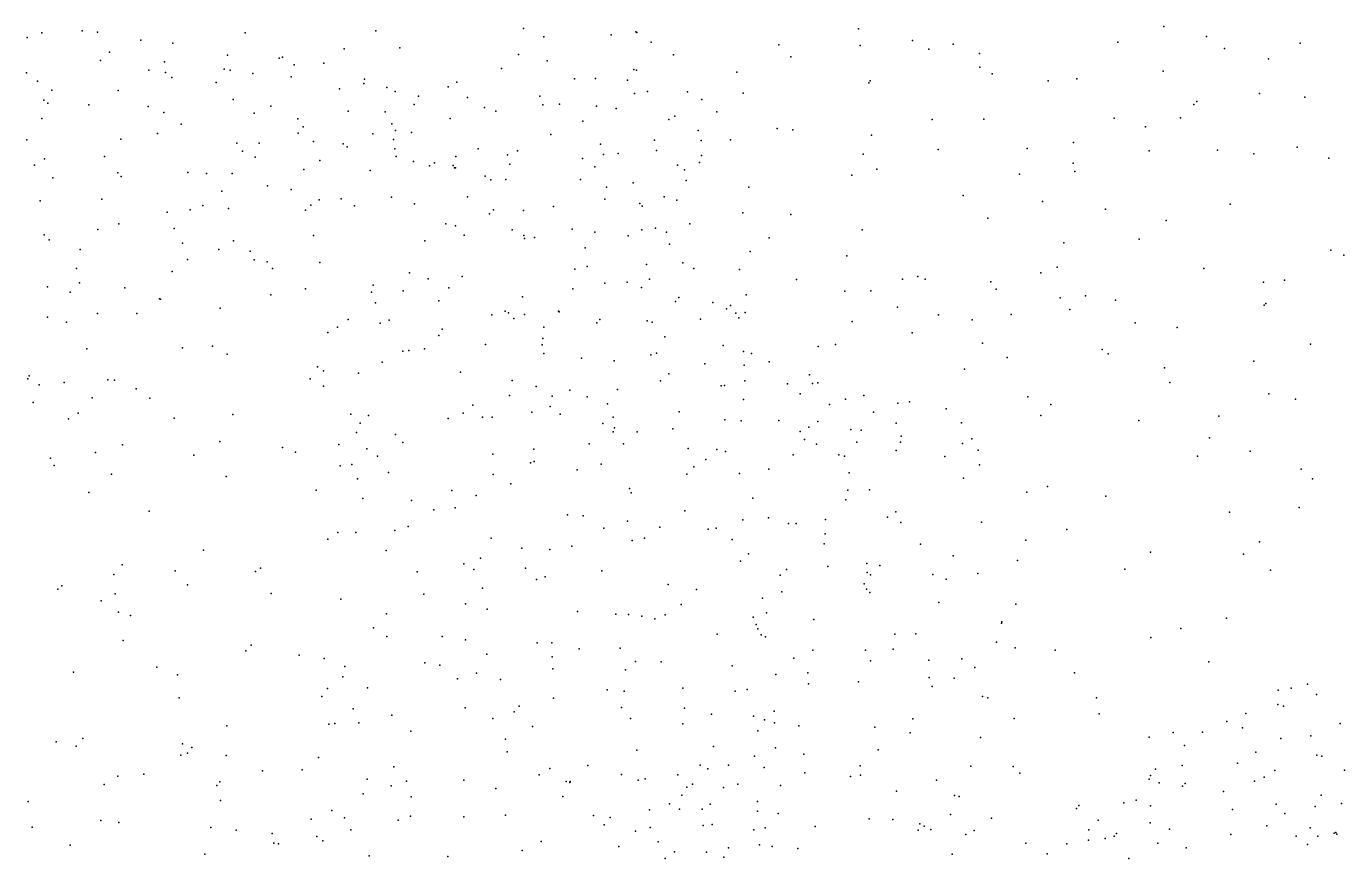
# Model space of a CAD drawing. Header units: metres. Extents: x -25 to 25, y -27.7 to 27.8.
# Drawn here: x -15.275 to -12.595, y 8.482 to 10.174 of the extents above; entities that cross this region are included whole.
import ezdxf

# ---------------------------------------------------------------- set-up
doc = ezdxf.new("R2010")
doc.units = ezdxf.units.M

msp = doc.modelspace()

# ---------------------------------------------------------------- linework, layer by layer
for p in [(-15.2431, 10.1614, 12.6627), (-15.1611, 10.1655, -8.0451), (-15.1298, 10.1623, -2.3771), (-14.83, 10.1612, 1.5899), (-14.5639, 10.1652, -7.9398), (-14.2636, 10.1701, 2.0012), (-14.0356, 10.1634, -12.515), (-14.0333, 10.1618, 2.8154), (-13.5827, 10.1693, -14.034), (-12.9619, 10.1743, 14.9788), (-15.2729, 10.1514, 13.9543), (-15.0422, 10.1462, 9.689), (-14.9765, 10.1403, 14.1275), (-14.2223, 10.153, 8.7969), (-14.0858, 10.1571, 2.6051), (-14.0045, 10.1419, -12.263), (-13.7448, 10.1367, -3.5606), (-13.5797, 10.1355, -2.2083), (-13.4731, 10.1453, 14.3118), (-13.3907, 10.1381, -2.4664), (-13.0553, 10.1422, -3.6913), (-12.8753, 10.154, -3.7162), (-12.6848, 10.1402, -3.9792), (-15.124, 10.1052, 12.5592), (-15.1054, 10.1217, 1.5231), (-14.8655, 10.1158, 9.3003), (-14.7607, 10.1094, 14.1515), (-14.7542, 10.1115, 10.5668), (-14.6288, 10.1289, -12.2047), (-14.5151, 10.1307, 11.3929), (-14.2742, 10.1169, -13.1127), (-14.2161, 10.1045, 3.2936), (-13.9591, 10.1166, 8.2904), (-13.7207, 10.1122, -2.1503), (-13.4401, 10.1276, -14.1413), (-13.3371, 10.1193, -3.6575), (-12.8389, 10.1292, -3.5434), (-12.749, 10.1084, -14.7785), (-15.2746, 10.0796, -7.9789), (-15.0257, 10.0852, -12.1746), (-14.9938, 10.1024, -2.737), (-14.9917, 10.0805, 10.0741), (-14.8728, 10.0871, -7.9968), (-14.86, 10.0855, 7.2819), (-14.814, 10.0783, -2.9268), (-14.7304, 10.0961, -3.0898), (-14.6698, 10.0993, -3.288), (-14.3083, 10.0887, -7.5982), (-14.0398, 10.0863, -2.1206), (-14.0341, 10.0854, -13.7446), (-13.8301, 10.0812, 7.4766), (-13.3362, 10.0911, -14.2879), (-13.3108, 10.0777, 14.4586), (-12.9635, 10.0834, -3.331), (-15.252, 10.0631, 3.4066), (-14.9788, 10.0706, -2.0748), (-14.8884, 10.06, 10.306), (-14.7364, 10.0715, 12.3003), (-14.5884, 10.0579, 14.1275), (-14.5873, 10.0666, 12.0974), (-14.4169, 10.0514, -2.1162), (-14.3996, 10.0606, 11.7312), (-14.1602, 10.0675, 2.2501), (-14.1174, 10.0681, 8.6778), (-14.0524, 10.0646, 13.9995), (-13.5616, 10.0592, 14.1839), (-13.559, 10.0637, -3.6457), (-13.1973, 10.0636, -14.4511), (-13.139, 10.0678, -3.0001), (-15.2392, 10.0243, 7.1102), (-15.2228, 10.0448, 5.2199), (-15.0877, 10.0437, 3.3152), (-14.8544, 10.0254, -12.1977), (-14.6383, 10.047, 10.7355), (-14.5416, 10.0499, 10.8966), (-14.5245, 10.0421, 8.9673), (-14.4777, 10.0325, -7.8072), (-14.3777, 10.0294, 7.3273), (-14.2308, 10.0324, 14.0351), (-14.0385, 10.0377, 2.501), (-14.0117, 10.0417, 3.1802), (-13.9308, 10.0413, 8.0355), (-13.9013, 10.0258, 13.9914), (-13.8176, 10.0387, 7.7283), (-12.7679, 10.0377, -3.7752), (-12.6754, 10.0306, 15.1084), (-15.2308, 10.0178, -7.5081), (-15.1474, 10.0149, -12.1022), (-15.0269, 10.0113, 1.611), (-14.995, 9.9989, 12.4944), (-14.8113, 9.9977, -2.7761), (-14.7777, 10.0117, -2.0634), (-14.6202, 10.0021, 3.2527), (-14.5451, 10.0004, -7.4339), (-14.4865, 10.0156, -3.4675), (-14.3432, 10.0093, -13.3796), (-14.3199, 10.0017, 11.2991), (-14.2244, 10.0146, -12.0218), (-14.1908, 10.016, -12.828), (-14.1153, 10.0119, -3.5946), (-14.0754, 10.007, 7.3301), (-13.8711, 10.0007, 2.9933), (-12.901, 10.0153, -14.6709), (-12.8952, 10.0218, 14.9616), (-15.2432, 9.9867, 12.6456), (-14.9601, 9.9756, -7.4306), (-14.7229, 9.9864, -7.3913), (-14.7116, 9.97, 7.3203), (-14.5318, 9.9763, 7.336), (-14.4131, 9.9868, 11.8953), (-14.1431, 9.9816, -2.2597), (-13.9683, 9.9846, -2.2737), (-13.956, 9.992, -3.6143), (-13.433, 9.9851, -14.048), (-13.3279, 9.9856, -2.6589), (-13.0633, 9.9879, -3.1706), (-12.9994, 9.9702, -3.7182), (-12.9282, 9.9885, -3.4551), (-15.2737, 9.9435, 5.0622), (-15.0823, 9.9449, 7.2246), (-15.0081, 9.9566, -2.5467), (-14.7222, 9.9573, 10.5635), (-14.5704, 9.9557, 1.7823), (-14.5282, 9.9441, -2.1575), (-14.5244, 9.9627, -12.1566), (-14.4915, 9.9587, -3.284), (-14.2085, 9.9541, 2.0978), (-13.9088, 9.9623, 7.87), (-13.8433, 9.9436, 2.842), (-13.7485, 9.9668, -3.6496), (-13.7161, 9.9637, -13.8837), (-13.5562, 9.9531, -2.3925), (-14.8467, 9.9367, 12.4197), (-14.8351, 9.9202, 14.1313), (-14.8013, 9.9365, 10.4154), (-14.6909, 9.9404, -12.1842), (-14.6304, 9.9355, 9.0925), (-14.6221, 9.929, -2.7641), (-14.5255, 9.9255, -2.8882), (-14.3562, 9.9254, -3.5611), (-14.2762, 9.9214, -12.9402), (-14.1075, 9.9347, -11.9397), (-13.9976, 9.9428, 8.1599), (-13.9934, 9.9218, -12.5703), (-13.9026, 9.9421, 7.4749), (-13.4209, 9.9242, 14.2335), (-13.2396, 9.9262, -2.8307), (-13.146, 9.9384, 14.6685), (-12.9919, 9.921, -14.5379), (-12.8528, 9.9226, -3.6456), (-12.6909, 9.9284, -4.002), (-15.2582, 9.8923, 13.9692), (-15.2379, 9.9047, 1.6064), (-15.1156, 9.9097, 14.0741), (-14.8092, 9.9084, 3.2213), (-14.6782, 9.9015, -7.7844), (-14.523, 9.9099, 12.1214), (-14.4876, 9.8995, -7.6178), (-14.4547, 9.8906, -2.6849), (-14.4451, 9.8965, 1.876), (-14.4071, 9.8911, -13.1274), (-14.4012, 9.9098, 10.9853), (-14.2963, 9.913, 11.1179), (-14.2914, 9.8938, 11.8372), (-14.144, 9.9058, -2.4923), (-14.1015, 9.9139, -13.7496), (-14.0716, 9.9161, 8.5624), (-13.9511, 9.8919, -2.5209), (-13.9061, 9.8974, 2.6026), (-13.9022, 9.9117, -12.3518), (-13.5735, 9.9147, -3.6863), (-13.1463, 9.8958, -14.3614), (-12.7788, 9.915, -14.6698), (-12.6268, 9.9064, -3.8272), (-15.2206, 9.8663, 7.1864), (-15.0885, 9.8764, -2.2454), (-15.0819, 9.8689, -7.4843), (-14.9461, 9.8772, 7.3019), (-14.9083, 9.8753, 9.7375), (-14.8563, 9.8754, 10.2135), (-14.7105, 9.883, -2.596), (-14.5753, 9.8809, -2.5116), (-14.404, 9.8863, 14.0369), (-14.4019, 9.8863, 8.9084), (-14.3421, 9.8695, 7.3787), (-14.1482, 9.8632, -2.6743), (-14.1191, 9.8884, 3.2747), (-13.9367, 9.8826, -12.0099), (-13.5964, 9.872, -13.9354), (-13.5454, 9.8839, -2.5383), (-13.2557, 9.874, 14.5072), (-13.1427, 9.8793, -3.7405), (-14.8772, 9.839, 10.0043), (-14.7846, 9.8498, 9.3811), (-14.7362, 9.8426, -2.265), (-14.3306, 9.8625, -11.9992), (-14.2996, 9.8627, -2.737), (-14.0953, 9.847, -3.6989), (-14.0408, 9.8564, 8.4157), (-13.9329, 9.861, -3.7052), (-13.8061, 9.8473, -2.5938), (-15.2465, 9.8195, -11.9201), (-15.1213, 9.823, -12.0202), (-14.9157, 9.81, 3.1691), (-14.696, 9.8108, 7.4236), (-14.6796, 9.8213, 9.2322), (-14.6343, 9.8236, -7.57), (-14.6077, 9.8094, -12.094), (-14.5321, 9.827, 7.4231), (-14.4856, 9.8136, -13.2698), (-14.3775, 9.8274, -3.3857), (-14.0986, 9.8229, 11.5849), (-14.0274, 9.8143, 8.2676), (-13.9776, 9.8274, 13.8463), (-13.9524, 9.8208, 2.4357), (-13.3699, 9.8303, -2.7287), (-13.2085, 9.8184, -2.9366), (-12.827, 9.8126, 14.973), (-14.9883, 9.7963, -7.9725), (-14.9418, 9.8011, -2.3831), (-14.8637, 9.8037, -7.4752), (-14.7072, 9.8004, 10.5102), (-14.3333, 9.7934, 1.9826), (-14.3247, 9.8012, -3.1827), (-14.2638, 9.7996, -12.8393), (-14.2029, 9.808, -2.9232), (-14.0228, 9.8086, 2.2945), (-13.818, 9.7951, 3.1234), (-13.7203, 9.7915, 13.9145), (-13.3198, 9.784, 14.2458), (-13.0804, 9.8027, -3.2126), (-15.1291, 9.761, -8.1303), (-15.0865, 9.7726, 12.5837), (-14.9743, 9.7635, 1.6984), (-14.422, 9.7725, 10.9187), (-14.4022, 9.7687, 12.1066), (-14.287, 9.7608, 13.9183), (-14.1647, 9.762, -11.8677), (-14.1186, 9.7561, 8.5652), (-14.0233, 9.7608, 7.4903), (-13.9957, 9.7641, -2.8143), (-13.973, 9.7561, -11.9053), (-13.9258, 9.7726, -13.8688), (-13.5757, 9.7604, -2.7076), (-12.957, 9.7794, -3.816), (-15.2387, 9.7504, 1.6666), (-15.2283, 9.7402, 12.688), (-14.9573, 9.7332, -2.1448), (-14.8533, 9.7382, 7.427), (-14.6911, 9.749, 3.1338), (-14.4645, 9.7379, -13.0537), (-14.3844, 9.75, 3.2353), (-14.2634, 9.749, 7.4573), (-14.2616, 9.7427, -13.7611), (-14.2415, 9.745, 8.7821), (-14.0508, 9.7483, 11.7122), (-13.967, 9.7317, 7.7203), (-13.7645, 9.7446, 2.7157), (-13.1651, 9.7342, 14.747), (-13.0121, 9.7413, 14.9117), (-15.1654, 9.7208, 3.1705), (-14.883, 9.7204, -7.7842), (-14.8193, 9.7169, 14.0772), (-14.1385, 9.724, -3.7821), (-13.8029, 9.7167, 13.7969), (-13.6063, 9.7077, -13.9711), (-12.6228, 9.7192, -14.5896), (-12.5958, 9.709, -4.231), (-15.1725, 9.682, 13.9529), (-14.9782, 9.6758, 14.0316), (-14.9468, 9.7, -12.0217), (-14.8112, 9.6994, 9.8862), (-14.7853, 9.6954, 9.6923), (-14.7739, 9.6818, 10.2439), (-14.6778, 9.6944, 1.8093), (-14.1596, 9.6805, -3.1629), (-14.1347, 9.686, -13.8387), (-14.0137, 9.6902, 8.038), (-13.94, 9.6937, 11.476), (-13.9177, 9.6821, -3.8394), (-13.8251, 9.6798, -12.2644), (-13.1786, 9.6848, -14.252), (-12.8808, 9.6817, -4.0097), (-15.1667, 9.6528, -11.8817), (-14.4956, 9.6734, -11.968), (-14.4576, 9.6606, 12.297), (-14.3884, 9.6655, -12.9022), (-14.0987, 9.6519, -11.7574), (-14.0532, 9.6539, 11.2167), (-14.0076, 9.6603, 11.8365), (-13.7086, 9.6594, 3.0714), (-13.4932, 9.6601, -2.8639), (-13.4619, 9.6655, -3.8494), (-13.4476, 9.6605, 14.0077), (-13.3139, 9.655, -14.1584), (-13.2123, 9.673, 14.899), (-12.7596, 9.6543, -14.5377), (-12.7166, 9.6585, 15.0684), (-15.2314, 9.6448, -7.555), (-15.1857, 9.634, 7.3064), (-15.0747, 9.6425, -7.593), (-14.7775, 9.6284, 3.0651), (-14.7074, 9.6403, 10.3859), (-14.573, 9.6336, 9.3371), (-14.5698, 9.6481, 13.9795), (-14.5083, 9.6365, 10.8008), (-14.4157, 9.6426, -13.6534), (-14.2658, 9.6246, 2.0327), (-14.1639, 9.6407, 7.5263), (-14.0238, 9.6435, 3.2508), (-13.9484, 9.6229, 2.2923), (-13.8113, 9.6283, -2.9701), (-13.6108, 9.6356, -3.8797), (-13.558, 9.6363, 13.8963), (-13.3032, 9.6402, 14.5388), (-13.1728, 9.6223, -3.9171), (-13.1213, 9.6262, 15.0597), (-15.0041, 9.6202, 3.0721), (-15.0021, 9.6194, 7.4289), (-14.8807, 9.6015, 12.6222), (-14.5649, 9.6118, 12.4915), (-14.4357, 9.616, 7.5627), (-14.3012, 9.5953, -3.5741), (-14.1926, 9.5954, 8.6787), (-13.9552, 9.6146, -3.063), (-13.879, 9.613, -11.9964), (-13.8514, 9.6, 13.6137), (-13.8434, 9.607, 2.4303), (-13.5038, 9.6034, -14.0762), (-13.1532, 9.5985, -3.2126), (-13.0605, 9.6175, -14.3524), (-12.7584, 9.6072, -3.6941), (-12.7546, 9.611, -4.1346), (-15.2315, 9.5828, 12.8199), (-15.1928, 9.5726, 3.0829), (-15.13, 9.5902, -8.1208), (-15.0497, 9.5905, 12.6879), (-14.6205, 9.5785, 3.0569), (-14.5553, 9.5708, -13.1104), (-14.5368, 9.5768, 1.8847), (-14.3283, 9.5875, -13.7709), (-14.2944, 9.5918, 3.1932), (-14.2835, 9.5803, 13.7638), (-14.2622, 9.5881, -11.7676), (-14.1917, 9.594, 12.1028), (-14.1145, 9.5715, -3.9129), (-14.1087, 9.5783, 8.5151), (-14.0126, 9.5754, 7.864), (-14.0022, 9.5727, 13.5631), (-13.904, 9.579, 11.3403), (-13.8319, 9.5912, -3.9348), (-13.8259, 9.5816, -12.4032), (-13.8131, 9.5922, 3.1817), (-13.5956, 9.5739, -2.9682), (-13.4203, 9.5878, 14.8474), (-13.352, 9.5776, 14.3851), (-13.2725, 9.5886, 15.0437), (-13.0206, 9.5716, -3.369), (-14.6615, 9.5517, 9.7227), (-14.6422, 9.5625, 10.5657), (-14.4357, 9.5457, -11.8267), (-14.4291, 9.5585, 9.1809), (-14.2223, 9.5624, -3.4388), (-13.9766, 9.5432, -13.9336), (-13.4738, 9.5513, -3.9533), (-12.9353, 9.5619, 15.1594), (-15.1519, 9.5183, 13.8447), (-14.9573, 9.5207, 13.9292), (-14.8965, 9.5242, 3.0014), (-14.4967, 9.5155, 13.8513), (-14.4653, 9.5189, 9.3279), (-14.3413, 9.5275, 8.9944), (-14.2262, 9.5268, -12.7129), (-14.2248, 9.5398, 11.0552), (-13.8583, 9.5251, 13.4791), (-13.6649, 9.523, -14.0436), (-13.6298, 9.5271, 13.6976), (-13.3304, 9.5299, 14.2131), (-13.0874, 9.517, 15.1954), (-12.6642, 9.5283, 15.174), (-14.8661, 9.5077, 7.5442), (-14.5513, 9.4912, 9.559), (-14.5091, 9.514, -13.5985), (-14.2228, 9.5092, 7.6201), (-14.146, 9.4998, -13.8913), (-14.0795, 9.4941, 13.4012), (-14.0052, 9.5064, 12.0621), (-13.9934, 9.5098, -4.0124), (-13.8955, 9.4878, -11.8899), (-13.8163, 9.5129, -12.229), (-13.8001, 9.5091, -3.1101), (-13.7644, 9.4922, 11.5095), (-13.2806, 9.5007, -14.2333), (-13.0754, 9.5086, -4.0507), (-12.7792, 9.4938, -14.501), (-15.2691, 9.4638, -7.5738), (-14.6828, 9.4823, 10.2941), (-14.6704, 9.4737, 10.0281), (-14.5994, 9.4691, -11.8283), (-14.392, 9.4708, 13.713), (-13.9687, 9.4677, -3.2448), (-13.815, 9.4851, -13.9972), (-13.6822, 9.4657, 11.679), (-13.3671, 9.4773, 15.1154), (-12.9604, 9.4796, -14.4104), (-15.2719, 9.4577, 13.5771), (-15.2488, 9.4451, -11.821), (-15.1976, 9.4504, 7.3897), (-15.109, 9.4552, 12.8465), (-15.0954, 9.455, -7.6731), (-15.0511, 9.4373, 1.7546), (-14.6974, 9.4576, 13.8618), (-14.6704, 9.4424, 12.7647), (-14.2867, 9.4542, -3.6811), (-14.2379, 9.4417, 3.1423), (-14.1699, 9.4345, 12.3479), (-14.0728, 9.436, 2.1136), (-13.9851, 9.4535, -12.5453), (-13.8618, 9.4433, 3.1917), (-13.8554, 9.4442, 12.0229), (-13.8136, 9.4532, 2.3997), (-13.7269, 9.4471, 11.8715), (-13.6766, 9.4478, -4.0712), (-13.6652, 9.4493, 3.067), (-12.9498, 9.4504, -3.4991), (-15.2609, 9.4092, 1.8001), (-15.1407, 9.4186, 13.718), (-15.0239, 9.4183, 7.5027), (-14.2924, 9.4234, 1.9996), (-14.2055, 9.4222, 8.7209), (-14.1344, 9.4211, 11.1239), (-13.8164, 9.4157, 13.2467), (-13.7011, 9.4268, 2.6134), (-13.6092, 9.4159, 2.8448), (-13.5721, 9.4238, 14.6449), (-13.503, 9.408, -3.1859), (-13.4793, 9.4105, 13.7752), (-13.2387, 9.4209, 15.2545), (-12.7483, 9.4272, 15.2896), (-12.6945, 9.4163, -4.2671), (-15.1694, 9.3875, 13.0568), (-14.8549, 9.3853, 1.7839), (-14.6148, 9.3859, 10.5416), (-14.5788, 9.3827, 13.7084), (-14.3868, 9.3876, -13.7518), (-14.3666, 9.404, -12.8152), (-14.2467, 9.39, 12.9721), (-14.2094, 9.4014, 12.6008), (-14.1891, 9.3859, 12.8193), (-14.0929, 9.4068, 13.0834), (-13.9476, 9.3902, 12.2061), (-13.642, 9.4057, 13.4376), (-13.5523, 9.3899, 13.6125), (-13.4046, 9.3966, 13.9684), (-13.2119, 9.3828, -14.3199), (-13.1917, 9.4056, -4.1006), (-12.8503, 9.3815, -3.6038), (-15.1892, 9.3763, -8.241), (-14.9742, 9.3776, 13.7546), (-14.5959, 9.3671, 2.9414), (-14.4172, 9.3771, 12.9411), (-14.3472, 9.3799, 10.9436), (-14.3279, 9.3797, 13.3759), (-14.1026, 9.3669, -3.4426), (-14.0819, 9.3794, 8.4666), (-14.079, 9.3577, 12.4993), (-13.9601, 9.3561, 12.9287), (-13.8548, 9.3743, 13.0795), (-13.8212, 9.3723, -12.3071), (-13.7447, 9.3725, -3.2428), (-13.6835, 9.3592, 12.0514), (-13.6653, 9.3707, 11.5274), (-13.5982, 9.3547, 14.9845), (-13.5061, 9.3673, -14.1452), (-13.3737, 9.3681, -3.2672), (-13.0129, 9.3731, -4.1647), (-14.881, 9.3298, 2.8941), (-14.6036, 9.3483, 12.9472), (-14.5243, 9.3444, -11.6779), (-14.5094, 9.3278, 13.5026), (-14.0816, 9.3499, 12.6731), (-14.033, 9.35, 7.8514), (-13.7016, 9.3505, -14.0703), (-13.6924, 9.3344, 13.0366), (-13.5865, 9.329, 14.449), (-13.5773, 9.3535, 11.8656), (-13.4975, 9.3286, 13.124), (-13.4961, 9.3412, 13.3172), (-13.3521, 9.3357, -14.2529), (-12.8694, 9.3376, -14.4996), (-15.1342, 9.3075, 2.9362), (-15.0793, 9.3236, 13.5044), (-14.9342, 9.3021, 13.5721), (-14.754, 9.3177, 13.623), (-14.7275, 9.3085, -11.7295), (-14.6395, 9.3239, 10.1626), (-14.5822, 9.3154, -13.1746), (-14.5609, 9.3001, -13.4955), (-14.326, 9.3046, 9.0724), (-14.2428, 9.3146, 7.6721), (-14.1302, 9.3255, -4.0712), (-14.0609, 9.3254, 3.1692), (-13.9294, 9.3161, 12.6838), (-13.8706, 9.3138, 12.4193), (-13.8529, 9.3097, -11.9052), (-13.7157, 9.3027, 2.5136), (-13.6685, 9.3248, 14.7704), (-13.6231, 9.3032, 2.7009), (-13.6111, 9.3005, -3.2924), (-13.5064, 9.3117, 14.1951), (-13.3711, 9.3258, -4.1853), (-13.3394, 9.3122, 13.1318), (-12.8936, 9.3005, -4.2387), (-12.7863, 9.3105, 15.3956), (-15.2252, 9.2962, -11.8825), (-15.2184, 9.2816, 7.4228), (-14.6369, 9.2807, 13.2218), (-14.6126, 9.2833, 13.3766), (-14.2496, 9.2865, -13.8589), (-14.2419, 9.2892, 11.0581), (-14.1062, 9.284, 2.0602), (-13.9177, 9.2788, -11.7254), (-13.8931, 9.2934, -3.3764), (-13.7654, 9.2736, 12.6838), (-13.4074, 9.2993, 15.2674), (-13.3365, 9.2829, 13.3424), (-12.6828, 9.2736, -3.7213), (-15.1012, 9.2636, -7.773), (-14.8683, 9.2588, -11.778), (-14.6014, 9.254, 9.9463), (-14.5387, 9.267, 9.7662), (-14.3258, 9.2627, 3.0207), (-14.1546, 9.2723, 8.613), (-13.9317, 9.2634, 11.2871), (-13.8249, 9.2651, -14.0311), (-13.6015, 9.2661, 2.9574), (-13.3691, 9.2557, -3.3886), (-12.6597, 9.2545, -4.2953), (-15.1476, 9.2264, -8.239), (-14.6855, 9.2314, 2.8584), (-14.4097, 9.2307, -12.8608), (-14.3599, 9.2204, 1.9356), (-14.2894, 9.244, -12.7399), (-14.0481, 9.2343, -12.5522), (-14.0448, 9.2259, 7.7378), (-13.6043, 9.2312, 12.555), (-13.5607, 9.232, 12.2922), (-13.2407, 9.2269, -4.2537), (-13.1989, 9.2384, -3.4526), (-14.5905, 9.2139, 10.4783), (-14.4917, 9.2103, 7.684), (-14.4029, 9.1952, 9.3044), (-13.7975, 9.2147, 11.3617), (-13.6085, 9.2114, -4.3045), (-13.0797, 9.2189, -14.452), (-12.6868, 9.1959, 15.4589), (-15.025, 9.1884, 7.555), (-14.4464, 9.1913, 10.7932), (-14.1744, 9.1807, -12.6542), (-14.1429, 9.1791, 3.0846), (-14.0526, 9.168, 8.4052), (-13.9356, 9.1893, -4.2186), (-13.8181, 9.1707, -12.143), (-13.766, 9.1746, 2.3422), (-13.6499, 9.1718, 11.445), (-13.5242, 9.1766, -14.1622), (-13.507, 9.1869, 15.2289), (-12.8284, 9.1865, -3.6384), (-14.6412, 9.1452, -11.7014), (-14.605, 9.1453, 10.3267), (-14.5258, 9.1493, 10.6087), (-14.4982, 9.1574, -11.6041), (-14.1008, 9.1536, -11.5446), (-13.9867, 9.1556, -13.9478), (-13.8883, 9.1522, 2.1425), (-13.872, 9.1538, 3.1306), (-13.725, 9.1636, 14.6061), (-13.7094, 9.1632, 14.9273), (-13.6505, 9.1424, -3.5171), (-13.4965, 9.1657, 13.8021), (-13.3326, 9.1659, 12.8735), (-13.1591, 9.1514, 15.4238), (-14.6616, 9.1314, 1.8835), (-14.3299, 9.1336, 11.0093), (-14.2674, 9.1132, 8.8773), (-14.1658, 9.1175, 7.6853), (-14.0433, 9.129, 2.0375), (-14.0176, 9.1338, 7.9617), (-13.8397, 9.1309, -3.5562), (-13.6525, 9.1223, 2.5138), (-13.4568, 9.1216, 13.6511), (-13.2423, 9.1296, 13.0506), (-12.7677, 9.1261, -4.2975), (-14.9143, 9.109, 2.8292), (-14.543, 9.1085, 9.662), (-14.351, 9.0927, 9.065), (-14.2106, 9.1105, 1.9665), (-13.8226, 9.0865, -4.3197), (-13.8067, 9.1015, -12.0023), (-13.3904, 9.0976, 12.4811), (-13.2597, 9.088, 13.2377), (-12.989, 9.105, 15.4772), (-12.7998, 9.1008, 15.5205), (-15.0967, 9.0598, -12.1129), (-15.0797, 9.0795, -8.0507), (-14.9721, 9.0671, 1.8727), (-14.8088, 9.066, 1.883), (-14.7987, 9.0728, -11.8503), (-14.4799, 9.065, -13.4712), (-14.3853, 9.0812, -13.6617), (-14.365, 9.0698, -12.8509), (-14.2599, 9.0724, -13.7975), (-14.1044, 9.0674, 11.2439), (-13.7289, 9.0699, -14.0548), (-13.645, 9.0757, 14.152), (-13.566, 9.0821, 2.7812), (-13.5654, 9.0635, -3.6213), (-13.5587, 9.0588, -4.4065), (-13.5393, 9.0779, 11.5233), (-13.4318, 9.06, 12.0137), (-13.34, 9.0614, -4.3851), (-13.0415, 9.0706, -3.6012), (-12.7452, 9.0685, -14.6121), (-15.2022, 9.0363, 7.4544), (-14.9469, 9.0387, -12.0398), (-14.2376, 9.0498, -11.547), (-14.22, 9.0549, 2.9963), (-13.9696, 9.0393, -4.2549), (-13.742, 9.0586, -3.6516), (-13.5716, 9.0405, 2.9297), (-13.4047, 9.0505, 12.3019), (-15.2107, 9.0296, -8.4014), (-15.1223, 9.0061, 1.912), (-15.0939, 9.0203, -7.8253), (-14.7766, 9.0213, 2.7721), (-14.6351, 9.0098, 10.0156), (-14.4667, 9.0198, -13.0932), (-14.3473, 9.0316, 2.8838), (-13.9125, 9.0291, -12.4534), (-13.778, 9.0116, 14.5971), (-13.7385, 9.0247, 11.4122), (-13.5665, 9.0298, 13.7822), (-13.5599, 9.0232, 15.2299), (-15.0873, 8.9833, -8.3161), (-14.5422, 8.9795, 7.6504), (-14.382, 8.9999, -11.5713), (-14.3377, 8.9889, 1.9431), (-14.1538, 8.9847, -4.0786), (-14.0763, 8.9791, 3.0387), (-14.0505, 8.9785, -12.5883), (-13.9434, 8.9989, -3.7405), (-13.7698, 8.9818, 2.1981), (-13.4197, 9.0029, 13.4831), (-13.2632, 8.9991, -3.646), (-15.0629, 8.9762, 7.5234), (-14.0232, 8.9749, 8.2704), (-13.9967, 8.9692, 8.0678), (-13.9762, 8.9775, -13.9104), (-13.7969, 8.9726, 3.0811), (-13.7908, 8.958, -12.1171), (-13.6734, 8.9679, 13.998), (-13.2923, 8.9604, 15.4139), (-13.2914, 8.9635, 12.9478), (-12.8347, 8.9706, -3.6893), (-15.0777, 8.9256, -12.2309), (-14.569, 8.9515, 1.9519), (-14.5418, 8.9339, 9.4233), (-14.4294, 8.9336, 9.1561), (-14.3817, 8.927, 11.0257), (-13.8703, 8.9383, -11.5866), (-13.7876, 8.9495, -11.904), (-13.7809, 8.9371, 14.8444), (-13.772, 8.9332, -13.9826), (-13.5089, 8.9384, -3.7836), (-13.4661, 8.9391, -4.49), (-12.9885, 8.9317, 15.5416), (-12.9272, 8.9499, -14.6166), (-14.8281, 8.9044, -12.0619), (-14.8178, 8.916, 7.6115), (-14.2362, 8.9205, 11.2059), (-14.2066, 8.9204, 7.6207), (-14.1504, 8.9083, -12.7077), (-14.0676, 8.9101, -3.8826), (-13.676, 8.9058, 15.1027), (-13.5683, 8.9058, 11.5328), (-13.5123, 8.9078, 2.8109), (-13.3022, 8.9219, -14.3704), (-13.2642, 8.9107, -4.445), (-13.183, 8.9056, -14.4905), (-14.7201, 8.8955, 1.9835), (-14.6691, 8.8888, 9.9089), (-14.6274, 8.8728, 2.6373), (-14.4645, 8.88, 10.861), (-14.434, 8.8754, -13.3026), (-14.3386, 8.8976, -12.9409), (-14.2054, 8.8922, 1.9515), (-14.0361, 8.8831, 7.6695), (-13.9837, 8.8822, 7.8181), (-13.8396, 8.8741, -12.382), (-13.7143, 8.8894, -4.4342), (-13.5586, 8.8843, 2.562), (-13.4401, 8.8853, 11.8359), (-13.3726, 8.8879, 12.622), (-12.8703, 8.8823, -4.3327), (-15.179, 8.8611, 7.4467), (-15.0096, 8.871, -8.2036), (-14.9672, 8.8557, 2.6638), (-14.6311, 8.8517, 10.2245), (-14.3984, 8.8476, 8.9998), (-14.3594, 8.859, 2.6937), (-14.3104, 8.8459, 8.8171), (-14.2044, 8.8679, 8.6005), (-14.0567, 8.8658, -4.1921), (-13.751, 8.8562, 11.4742), (-13.686, 8.8599, 13.8723), (-13.4395, 8.8501, 13.3952), (-13.388, 8.8486, 12.471), (-13.3462, 8.8709, 13.2225), (-13.1437, 8.86, 15.4859), (-14.6626, 8.828, 10.0711), (-14.581, 8.8294, 10.4558), (-14.0939, 8.8249, -11.5356), (-14.059, 8.8224, -13.7971), (-13.9402, 8.8288, -3.9696), (-13.8337, 8.8222, 14.5912), (-13.8094, 8.8255, 14.2462), (-13.6843, 8.8376, 2.223), (-13.5828, 8.8414, 2.9938), (-13.4331, 8.8321, -14.219), (-12.7293, 8.8246, 20.9683), (-12.7034, 8.8287, 20.8686), (-12.6698, 8.837, 21.0766), (-14.9638, 8.8091, -7.9207), (-14.6741, 8.8117, 9.6901), (-14.2725, 8.7922, -11.5651), (-14.2032, 8.8085, -12.8307), (-13.331, 8.8113, 12.9994), (-13.32, 8.809, -3.8472), (-13.0989, 8.8088, -3.7416), (-12.7304, 8.7956, 21.1554), (-12.7185, 8.792, -4.3524), (-12.6516, 8.816, 21.191), (-14.6104, 8.7868, 2.0565), (-14.5318, 8.7737, 2.4988), (-14.3823, 8.7883, 11.1686), (-14.3263, 8.767, -13.3775), (-14.2828, 8.7803, -13.5427), (-14.0646, 8.789, 8.3656), (-14.0463, 8.7667, -4.0659), (-13.9368, 8.7881, 7.9698), (-13.8818, 8.7758, -4.3497), (-13.7963, 8.7715, 14.0776), (-13.7742, 8.7643, -13.8825), (-13.7541, 8.7821, -11.9952), (-13.4725, 8.7663, -4.6038), (-13.2666, 8.7669, -4.5312), (-13.0936, 8.7763, -14.6066), (-12.7956, 8.7772, 15.6388), (-14.867, 8.7522, -12.2316), (-14.6596, 8.7556, 9.5421), (-14.6472, 8.757, 7.5636), (-14.5986, 8.758, 9.3731), (-14.4932, 8.7414, -11.7414), (-14.2454, 8.7506, -12.9718), (-13.9399, 8.7557, 2.861), (-13.7874, 8.7418, 15.0142), (-13.7539, 8.7582, 2.0992), (-13.7039, 8.7522, -4.0416), (-13.5493, 8.7493, 2.3978), (-13.478, 8.7377, 11.7646), (-12.9433, 8.7381, -3.7363), (-12.8835, 8.7392, 21.012), (-12.8337, 8.7607, 20.9346), (-12.8019, 8.7481, 21.1737), (-12.6036, 8.7568, 20.6443), (-15.214, 8.7192, -12.4133), (-15.1731, 8.7108, 2.605), (-15.1601, 8.7261, -7.6563), (-14.9572, 8.7156, 7.4943), (-14.3005, 8.7248, -13.1947), (-13.3347, 8.7282, -14.3717), (-12.992, 8.729, -4.4091), (-12.9198, 8.7123, 20.8905), (-12.7239, 8.7262, 20.6336), (-12.6634, 8.7314, 21.3511), (-14.9608, 8.6923, -12.3445), (-14.9468, 8.6965, -8.3318), (-14.9381, 8.7079, 2.4485), (-14.8681, 8.6913, 2.1112), (-14.6806, 8.6879, 2.3441), (-14.2974, 8.6992, 8.7289), (-14.0337, 8.7025, -12.7265), (-13.8779, 8.7099, 7.7405), (-13.7943, 8.6903, -12.3853), (-13.7518, 8.7074, 2.9358), (-13.6942, 8.6941, -4.5306), (-13.543, 8.7033, -4.0571), (-12.7751, 8.6984, 21.3104), (-12.6507, 8.692, 15.7047), (-12.6408, 8.6902, 21.4363), (-14.7948, 8.6606, 7.5038), (-14.714, 8.6622, 9.8131), (-14.5278, 8.6686, 11.0625), (-14.2105, 8.6654, -13.435), (-14.133, 8.671, -12.8678), (-13.9045, 8.6718, 11.5816), (-13.8889, 8.6647, -11.6182), (-13.8473, 8.672, -13.7742), (-13.7746, 8.667, -11.8697), (-13.5794, 8.6708, 2.2615), (-13.3544, 8.67, -4.646), (-13.2686, 8.6695, -3.9587), (-12.9791, 8.6641, 20.94), (-12.9247, 8.6714, 21.1793), (-12.8126, 8.6763, 20.5968), (-12.7367, 8.6612, 21.4057), (-12.5945, 8.6618, -4.4057), (-15.1162, 8.6329, 7.3907), (-15.0886, 8.6497, -8.4767), (-15.0355, 8.6535, 2.0954), (-14.8874, 8.6304, -8.169), (-14.8813, 8.638, 2.2696), (-14.5816, 8.6432, 2.1855), (-14.5017, 8.6392, 11.3), (-14.3854, 8.6415, 2.3134), (-14.232, 8.6526, 2.055), (-14.1774, 8.6389, 7.5248), (-14.1697, 8.6364, -11.5749), (-14.1692, 8.6388, 8.4961), (-14.0644, 8.6531, -13.6234), (-14.0308, 8.6413, 8.2834), (-14.0164, 8.6444, 7.5855), (-13.9501, 8.6525, 2.0174), (-13.9203, 8.6333, -4.2976), (-13.8279, 8.6336, -12.5299), (-13.7411, 8.6303, 11.6684), (-13.6919, 8.6562, 13.6965), (-13.5991, 8.6486, 13.5227), (-13.5787, 8.6517, -4.6269), (-13.4243, 8.6413, 2.5212), (-13.2546, 8.656, -14.505), (-12.9917, 8.6437, 21.0442), (-12.9893, 8.6508, 20.8531), (-12.9717, 8.6361, 20.7187), (-12.9189, 8.6345, -14.8247), (-12.778, 8.6395, -14.9081), (-12.7583, 8.6474, 20.5208), (-14.5896, 8.6136, 10.8632), (-14.5329, 8.6299, -11.9041), (-14.4921, 8.6076, 9.1013), (-14.32, 8.6242, 11.5275), (-14.1842, 8.6084, -13.211), (-13.942, 8.6111, 14.7077), (-13.932, 8.6272, 14.2978), (-13.8576, 8.6267, 7.9616), (-13.5058, 8.6189, 15.3711), (-13.3879, 8.6106, 12.9786), (-13.378, 8.6084, 12.3507), (-12.9244, 8.6296, 20.5912), (-12.8405, 8.6184, 21.3547), (-12.6424, 8.6109, 21.5235), (-15.2708, 8.5983, 4.8716), (-14.8801, 8.6004, -7.9256), (-14.6533, 8.5796, 11.105), (-14.008, 8.5812, 11.7121), (-13.9674, 8.5934, 14.4496), (-13.9468, 8.5823, 14.8627), (-13.9004, 8.5824, 15.0198), (-13.8844, 8.5928, 2.6534), (-13.7883, 8.5981, 2.8232), (-13.7882, 8.5787, 15.2138), (-13.1395, 8.5841, -4.594), (-13.1349, 8.5902, 15.5302), (-13.0434, 8.5956, 20.774), (-13.0181, 8.6008, 21.12), (-12.9895, 8.5894, -3.8076), (-12.8223, 8.5815, 21.4284), (-12.7339, 8.5928, 21.4931), (-12.6542, 8.5882, -15.0735), (-12.6009, 8.5939, -15.3924), (-15.1232, 8.5595, -12.4792), (-15.0868, 8.5556, -7.6364), (-14.6956, 8.5623, 9.9825), (-14.628, 8.5648, 11.45), (-14.5186, 8.5604, 11.614), (-14.4939, 8.5686, 7.4908), (-14.3855, 8.5672, 2.1587), (-14.3003, 8.57, 11.6946), (-14.1219, 8.5696, 2.3903), (-14.1, 8.5509, -13.0651), (-14.088, 8.5654, 2.0529), (-13.88, 8.5515, -12.6763), (-13.7461, 8.5734, -12.2088), (-13.5612, 8.5628, -13.8509), (-13.5129, 8.5613, 11.9508), (-13.4581, 8.553, -4.1511), (-13.3959, 8.5717, 12.0687), (-13.3125, 8.564, 2.8028), (-13.0958, 8.56, 20.8323), (-12.9898, 8.5544, 15.6169), (-12.7161, 8.5734, -15.2698), (-15.2628, 8.5458, 5.079), (-14.8993, 8.5455, -7.775), (-14.8484, 8.5395, 7.4201), (-14.7746, 8.5331, -12.3134), (-14.6843, 8.5268, 9.5252), (-14.6149, 8.5405, 10.4838), (-14.0361, 8.5376, -11.6963), (-14.0061, 8.5454, -12.8689), (-13.8989, 8.5492, 14.0633), (-13.7954, 8.5403, 2.087), (-13.7726, 8.5444, 13.7774), (-13.6712, 8.5475, 11.7858), (-13.4615, 8.5398, 13.1206), (-13.4495, 8.5476, -14.1288), (-13.436, 8.5413, 2.9349), (-13.3645, 8.5312, 12.515), (-13.3476, 8.5391, 15.4815), (-13.1145, 8.5406, 21.0352), (-13.0815, 8.523, -14.7942), (-13.0628, 8.5279, 20.6348), (-13.0581, 8.533, 21.2276), (-12.9506, 8.5417, 21.345), (-12.8261, 8.5307, -15.1253), (-12.7528, 8.5487, -3.761), (-12.6932, 8.5273, 15.7606), (-12.6647, 8.5447, -4.4904), (-12.6493, 8.5278, 21.6195), (-12.6157, 8.5335, 18.7125), (-12.6122, 8.535, 18.5227), (-12.6103, 8.5315, 20.3155), (-15.1855, 8.5093, 2.113), (-14.7712, 8.5135, 11.1821), (-14.762, 8.512, 11.3936), (-14.6716, 8.518, 10.1378), (-14.2669, 8.4985, -11.7701), (-14.2282, 8.5167, 2.2169), (-14.07, 8.5066, 11.8778), (-13.9901, 8.5162, -13.4279), (-13.8473, 8.504, 11.8569), (-13.7842, 8.5102, -12.0525), (-13.7582, 8.5066, -12.426), (-13.7062, 8.5023, 13.6161), (-13.2423, 8.5136, -14.6292), (-13.1596, 8.5122, 20.9646), (-13.1152, 8.5195, 20.7403), (-12.9741, 8.5134, 20.4869), (-12.9169, 8.5038, 20.4129), (-12.6703, 8.5104, 18.6448), (-14.9115, 8.4907, -8.2415), (-14.5779, 8.4877, -12.1445), (-14.4176, 8.4863, 8.8952), (-13.9761, 8.4819, 7.5458), (-13.9569, 8.4958, 2.4436), (-13.8919, 8.4953, -11.8801), (-13.8569, 8.4852, 8.083), (-13.3927, 8.4909, -14.2649), (-13.1993, 8.4916, -4.7243), (-13.033, 8.482, 21.3186)]:
    msp.add_point(p)

doc.saveas('drawing.dxf')
